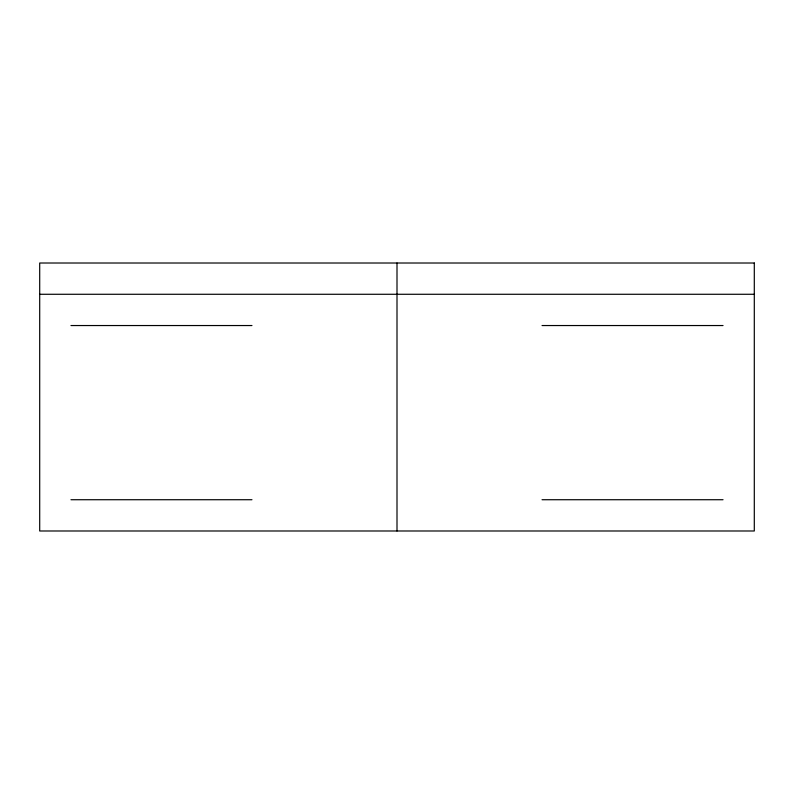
<?xml version="1.0" encoding="UTF-8"?>
<svg xmlns="http://www.w3.org/2000/svg" width="794" height="794" viewBox="0 0 794 794"><rect width="100%" height="100%" fill="white"/><g stroke="black" fill="none" stroke-linecap="round" stroke-linejoin="round"><path stroke-width="1.19" d="M39.7 294.276L754.3 294.276M70.964 325.54L251.956 325.54M542.044 325.54L723.036 325.54M70.964 499.724L251.956 499.724M542.044 499.724L723.036 499.724M397 263.012L397 530.988M754.3 263.012L39.7 263.012L39.7 530.988L754.3 530.988L754.3 263.012"/></g></svg>
